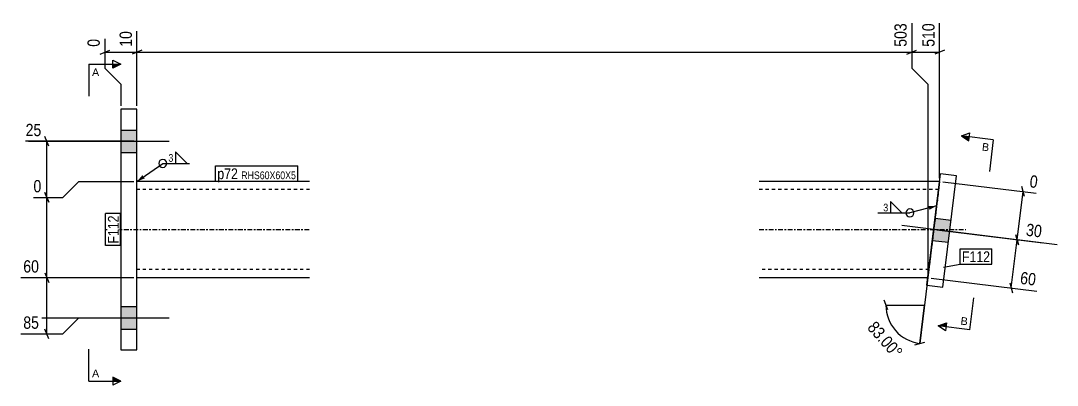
# Model space of a CAD drawing. Header units: millimetres. Extents: x 12 to 23024, y 2 to 282.
# Drawn here: x 16351 to 16997, y 5 to 232 of the extents above; entities that cross this region are included whole.
import ezdxf

# ---------------------------------------------------------------- set-up
doc = ezdxf.new("R2010")
doc.units = ezdxf.units.MM
doc.linetypes.add('DXK_LINE_DOT2', pattern=[3.9198, 1.9599, -1.9599])
doc.linetypes.add('DXK_LINE_DOT3', pattern=[5.9187, 2.979, -0.9799, 0.9799, -0.9799])
for name, color, linetype in [('MÅLSÆTNING', 7, 'Continuous'), ('STÅL', 7, 'Continuous'), ('TEKST', 7, 'Continuous')]:
    doc.layers.add(name, color=color, linetype=linetype)
doc.styles.add('Arial', font='ARIAL.TTF', dxfattribs={"height": 0.2})
doc.styles.add('Arial Narrow', font='ARIALN.TTF', dxfattribs={"height": 0.2})

msp = doc.modelspace()

# ---------------------------------------------------------------- hatches: boundary and pattern name
at = {"layer": 'STÅL', "linetype": 'Continuous'}
for points in [[(16413.51, 163.83), (16413.51, 149.83), (16423.51, 149.83), (16423.51, 163.83)], [(16928.79, 93.66), (16930.5, 107.56), (16920.57, 108.78), (16918.87, 94.88)], [(16928.79, 93.66), (16930.5, 107.56), (16920.57, 108.78), (16918.87, 94.88)], [(16413.51, 53.83), (16413.51, 39.83), (16423.51, 39.83), (16423.51, 53.83)]]:
    msp.add_hatch(color=96, dxfattribs=at).paths.add_polyline_path(points)
at = {"layer": 'TEKST', "linetype": 'Continuous'}
for color, points in [(30, [(16408.51, 202.43), (16408.51, 204.93), (16413.51, 204.93)]), (30, [(16941.93, 159.62), (16941.62, 157.14), (16936.96, 160.23)]), (3, [(16428.33, 133.66), (16423.51, 131.83), (16426.89, 135.71)]), (3, [(16916.38, 116.54), (16921.54, 116.62), (16917.03, 114.12)]), (30, [(16927.69, 43.7), (16927.39, 41.22), (16922.43, 41.83)]), (30, [(16408.51, 7.3), (16408.51, 9.8), (16413.51, 7.3)])]:
    msp.add_hatch(color=color, dxfattribs=at).paths.add_polyline_path(points)

# ---------------------------------------------------------------- linework, layer by layer
at = {"layer": 'MÅLSÆTNING', "color": 7, "linetype": 'Continuous'}
for p, q in [((16906.04, 230.32), (16906.04, 202.3)), ((16906.04, 230.32), (16906.04, 202.3)), ((16923.4, 133.83), (16923.4, 230.32)), ((16403.51, 220.57), (16403.51, 202.3)), ((16423.51, 178.83), (16423.51, 225.45)), ((16423.51, 178.83), (16423.51, 225.45)), ((16400.51, 211.1), (16406.51, 213.5)), ((16426.51, 213.5), (16420.51, 211.1)), ((16426.51, 213.5), (16420.51, 211.1)), ((16903.04, 211.1), (16909.04, 213.5)), ((16926.4, 213.5), (16920.4, 211.1)), ((16403.51, 212.3), (16423.51, 212.3)), ((16423.51, 212.3), (16906.04, 212.3)), ((16906.04, 212.3), (16923.4, 212.3)), ((16403.51, 202.3), (16413.51, 192.3)), ((16906.04, 202.3), (16916.04, 192.3)), ((16906.04, 202.3), (16916.04, 192.3)), ((16413.51, 192.3), (16413.51, 178.83)), ((16916.04, 192.3), (16916.04, 73.83)), ((16916.04, 192.3), (16916.04, 73.83)), ((16421.51, 156.83), (16354.16, 156.83)), ((16368.51, 153.83), (16366.11, 159.83)), ((16377.31, 121.83), (16387.31, 131.83)), ((16377.31, 121.83), (16387.31, 131.83)), ((16387.31, 131.83), (16421.51, 131.83)), ((16387.31, 131.83), (16421.51, 131.83)), ((16923.16, 129.84), (16911.01, 30.92)), ((16925.39, 131.58), (16983.56, 124.44)), ((16368.51, 118.83), (16366.11, 124.83)), ((16971.66, 95.45), (16975.35, 125.45)), ((16976.17, 122.33), (16974.52, 128.57)), ((16359.04, 121.83), (16377.31, 121.83)), ((16367.31, 71.83), (16367.31, 121.83)), ((16921.7, 101.58), (16987.61, 93.49)), ((16921.7, 101.58), (16987.61, 93.49)), ((16970.84, 98.57), (16972.49, 92.33)), ((16972.49, 92.33), (16970.84, 98.57)), ((16967.98, 65.45), (16971.66, 95.45)), ((16421.51, 71.83), (16351.25, 71.83)), ((16366.11, 74.83), (16368.51, 68.83)), ((16367.31, 36.83), (16367.31, 71.83)), ((16918.02, 71.58), (16983.93, 63.49)), ((16967.16, 68.57), (16968.81, 62.33)), ((16891.14, 51.74), (16888.74, 57.74)), ((16889.94, 54.74), (16913.94, 54.74)), ((16911.01, 30.92), (16913.94, 54.74)), ((16377.31, 36.83), (16387.31, 46.83)), ((16387.31, 46.83), (16421.51, 46.83)), ((16368.51, 33.83), (16366.11, 39.83)), ((16351.25, 36.83), (16377.31, 36.83)), ((16907.89, 30.1), (16914.14, 31.75))]:
    msp.add_line(p, q, dxfattribs=at)
msp.add_arc((16913.94, 54.74), 24, 180, 263, dxfattribs=at)
at = {"layer": 'STÅL', "color": 2, "linetype": 'Continuous'}
for p, q in [((16423.51, 176.83), (16413.51, 176.83)), ((16413.51, 176.83), (16413.51, 26.83)), ((16423.51, 26.83), (16423.51, 176.83)), ((16915.45, 67.09), (16923.98, 136.57)), ((16933.91, 135.35), (16923.98, 136.57)), ((16531.01, 131.83), (16423.51, 131.83)), ((16923.4, 131.83), (16811.01, 131.83)), ((16925.38, 65.87), (16933.91, 135.35)), ((16531.01, 71.83), (16423.51, 71.83)), ((16916.04, 71.83), (16811.01, 71.83)), ((16915.45, 67.09), (16925.38, 65.87)), ((16413.51, 26.83), (16423.51, 26.83))]:
    msp.add_line(p, q, dxfattribs=at)
at = {"layer": 'STÅL', "color": 96, "linetype": 'Continuous'}
for p, q in [((16413.51, 163.83), (16423.51, 163.83)), ((16356.01, 156.83), (16443.51, 156.83)), ((16413.51, 149.83), (16423.51, 149.83)), ((16996.64, 92.38), (16899.87, 104.26)), ((16996.64, 92.38), (16899.87, 104.26)), ((16930.5, 107.56), (16920.57, 108.78)), ((16930.5, 107.56), (16920.57, 108.78)), ((16928.79, 93.66), (16918.87, 94.88)), ((16928.79, 93.66), (16918.87, 94.88)), ((16413.51, 53.83), (16423.51, 53.83)), ((16356.01, 46.83), (16443.51, 46.83)), ((16413.51, 39.83), (16423.51, 39.83))]:
    msp.add_line(p, q, dxfattribs=at)
at = {"layer": 'STÅL', "color": 7, "linetype": 'DXK_LINE_DOT2'}
for p, q in [((16423.51, 71.83), (16423.51, 131.83)), ((16923.4, 131.83), (16916.04, 71.83)), ((16531.01, 126.83), (16423.51, 126.83)), ((16922.79, 126.83), (16811.01, 126.83)), ((16531.01, 76.83), (16423.51, 76.83)), ((16916.65, 76.83), (16811.01, 76.83))]:
    msp.add_line(p, q, dxfattribs=at)
at = {"layer": 'STÅL', "color": 7, "linetype": 'DXK_LINE_DOT3'}
for p, q in [((16403.51, 101.83), (16531.01, 101.83)), ((16811.01, 101.83), (16939.72, 101.83))]:
    msp.add_line(p, q, dxfattribs=at)
at = {"layer": 'TEKST', "color": 30, "linetype": 'Continuous'}
for p, q in [((16408.51, 202.43), (16408.51, 207.43)), ((16408.51, 207.43), (16413.51, 204.93)), ((16413.51, 204.93), (16408.51, 202.43)), ((16936.96, 160.23), (16942.23, 162.1)), ((16941.62, 157.14), (16942.23, 162.1)), ((16936.96, 160.23), (16941.62, 157.14)), ((16922.43, 41.83), (16927.69, 43.7)), ((16927.09, 38.74), (16922.43, 41.83)), ((16927.69, 43.7), (16927.09, 38.74)), ((16413.51, 7.3), (16408.51, 9.8)), ((16408.51, 9.8), (16408.51, 4.8)), ((16413.51, 7.3), (16408.51, 4.8))]:
    msp.add_line(p, q, dxfattribs=at)
at = {"layer": 'TEKST', "color": 3, "linetype": 'Continuous'}
msp.add_line((16921.54, 116.62), (16904.84, 112.16), dxfattribs=at)
for start, end in [(90, 270), (270, 90)]:
    msp.add_arc((16904.84, 112.16), 2.5, start, end, dxfattribs=at)

# ---------------------------------------------------------------- wipeouts: each hides what was drawn before it
at = {"color": 0, "linetype": 'Continuous'}
for points in [[(16399.95, 197.43), (16399.95, 202.43), (16395.51, 202.43), (16395.51, 197.43)], [(16953.92, 150.59), (16954.53, 155.55), (16950.12, 156.09), (16949.51, 151.13)], [(16940.6, 42.12), (16941.21, 47.08), (16936.8, 47.62), (16936.19, 42.66)], [(16399.95, 9.8), (16399.95, 14.8), (16395.51, 14.8), (16395.51, 9.8)]]:
    msp.add_wipeout(points, dxfattribs=at).dxf.layer = 'TEKST'
at = {"color": 0}
for points in [[(16446.53, 143.65), (16446.53, 149.45), (16442.68, 149.45), (16442.68, 143.65)], [(16891.74, 112.76), (16891.74, 118.56), (16887.89, 118.56), (16887.89, 112.76)], [(16954.78, 81.54), (16954.78, 88.54), (16937.3, 88.54), (16937.3, 81.54)]]:
    msp.add_wipeout(points, dxfattribs=at).dxf.layer = 'TEKST'

# ---------------------------------------------------------------- next in the draw order: linework, layer by layer
at = {"layer": 'TEKST', "color": 7, "linetype": 'Continuous'}
for p, q in [((16393.51, 204.93), (16393.51, 184.93)), ((16393.51, 204.93), (16413.51, 204.93)), ((16956.82, 157.79), (16936.96, 160.23)), ((16956.82, 157.79), (16954.38, 137.94)), ((16942.28, 39.39), (16944.72, 59.24)), ((16942.28, 39.39), (16922.43, 41.83)), ((16393.51, 7.3), (16393.51, 27.3)), ((16393.51, 7.3), (16413.51, 7.3))]:
    msp.add_line(p, q, dxfattribs=at)
at = {"layer": 'TEKST', "color": 3, "linetype": 'Continuous'}
for p, q in [((16454.7, 143.05), (16447.56, 150.19)), ((16447.56, 150.19), (16447.56, 143.05)), ((16423.51, 131.83), (16439.58, 143.05)), ((16439.58, 143.05), (16456.13, 143.05)), ((16447.56, 143.05), (16454.7, 143.05)), ((16899.91, 112.16), (16892.77, 119.3)), ((16892.77, 119.3), (16892.77, 112.16)), ((16884.79, 112.16), (16904.84, 112.16)), ((16892.77, 112.16), (16899.91, 112.16))]:
    msp.add_line(p, q, dxfattribs=at)
for start, end in [(90, 270), (270, 90)]:
    msp.add_arc((16439.58, 143.05), 2.5, start, end, dxfattribs=at)

# ---------------------------------------------------------------- next in the draw order: texts
at = {"layer": 'TEKST', "color": 3, "linetype": 'Continuous', "style": 'Arial'}
for p in [(16395.51, 197.43), (16395.51, 9.8)]:
    msp.add_text('A', height=4.78, dxfattribs=at).set_placement(p)
for p in [(16949.51, 151.13), (16936.19, 42.66)]:
    msp.add_text('B', height=4.78, rotation=-7.00154, dxfattribs=at).set_placement(p)
at = {"layer": 'TEKST', "color": 3, "style": 'Arial Narrow'}
for p in [(16443.08, 144.05), (16888.29, 113.16)]:
    msp.add_text('3', height=4.77, dxfattribs=at).set_placement(p)

# ---------------------------------------------------------------- next in the draw order: wipeouts: each hides what was drawn before it
at = {"color": 0, "linetype": 'Continuous'}
for points in [[(16421.91, 227.05), (16410.71, 227.05), (16410.71, 214.1), (16421.91, 214.1)], [(16921.8, 231.92), (16910.6, 231.92), (16910.6, 214.1), (16921.8, 214.1)], [(16401.91, 222.17), (16390.71, 222.17), (16390.71, 214.1), (16401.91, 214.1)], [(16985.34, 125.83), (16986.71, 136.95), (16978.69, 137.93), (16977.33, 126.82)], [(16365.51, 123.43), (16365.51, 134.63), (16357.44, 134.63), (16357.44, 123.43)], [(16987.95, 95.06), (16989.31, 106.18), (16976.46, 107.76), (16975.09, 96.64)], [(16364.05, 73.43), (16364.05, 84.63), (16351.1, 84.63), (16351.1, 73.43)], [(16984.26, 65.06), (16985.63, 76.18), (16972.77, 77.76), (16971.41, 66.64)], [(16364.05, 38.43), (16364.05, 49.63), (16351.1, 49.63), (16351.1, 38.43)]]:
    msp.add_wipeout(points, dxfattribs=at).dxf.layer = 'MÅLSÆTNING'
at = {"color": 0}
for points, layer in [([(16895.14, 18.48), (16903.53, 25.9), (16884.05, 47.93), (16875.66, 40.51)], 'MÅLSÆTNING'), ([(16486.34, 133.23), (16486.34, 140.23), (16473.54, 140.23), (16473.54, 133.23)], 'TEKST'), ([(16412.11, 110.57), (16405.11, 110.57), (16405.11, 93.09), (16412.11, 93.09)], 'TEKST'), ([(16954.78, 81.54), (16954.78, 88.54), (16937.3, 88.54), (16937.3, 81.54)], 'TEKST')]:
    msp.add_wipeout(points, dxfattribs=at).dxf.layer = layer

# ---------------------------------------------------------------- next in the draw order: linework, layer by layer
at = {"layer": 'MÅLSÆTNING', "color": 7, "linetype": 'Continuous'}
for p, q in [((16903.04, 211.1), (16909.04, 213.5)), ((16367.31, 121.83), (16367.31, 156.83)), ((16366.11, 124.83), (16368.51, 118.83)), ((16359.04, 121.83), (16377.31, 121.83)), ((16421.51, 71.83), (16351.25, 71.83)), ((16366.11, 74.83), (16368.51, 68.83))]:
    msp.add_line(p, q, dxfattribs=at)
at = {"layer": 'TEKST', "color": 7, "linetype": 'Continuous'}
for p, q in [((16936.1, 89.74), (16955.98, 89.74)), ((16936.1, 80.34), (16936.1, 89.74)), ((16955.98, 80.34), (16955.98, 89.74)), ((16925.78, 78.37), (16936.1, 80.34)), ((16936.1, 80.34), (16955.98, 80.34))]:
    msp.add_line(p, q, dxfattribs=at)

# ---------------------------------------------------------------- next in the draw order: texts
at = {"layer": 'MÅLSÆTNING', "color": 3, "linetype": 'Continuous', "style": 'Arial Narrow'}
for s, height, rotation, p in [('510', 7.635, 90.00021, (16920.2, 215.7)), ('0', 7.64, 90.00021, (16400.31, 215.7)), ('10', 7.635, 90.00021, (16420.31, 215.7)), ('0', 7.64, -7.00154, (16979.11, 128.21)), ('30', 7.635, -7.00154, (16976.88, 98.03)), ('60', 7.635, -7.00154, (16973.19, 68.03))]:
    msp.add_text(s, height=height, rotation=rotation, dxfattribs=at).set_placement(p)
for s, height, p in [('0', 7.64, (16359.04, 125.03)), ('60', 7.635, (16352.7, 75.03)), ('85', 7.635, (16352.7, 40.03))]:
    msp.add_text(s, height=height, dxfattribs=at).set_placement(p)
at = {"layer": 'MÅLSÆTNING', "color": 3, "style": 'Arial Narrow'}
msp.add_text('83.00°', height=7.635, rotation=-48.50088, dxfattribs=at).set_placement((16877.92, 40.37))
at = {"layer": 'TEKST', "color": 3, "style": 'Arial Narrow'}
msp.add_text('F112', height=6.681, dxfattribs=at).set_placement((16937.3, 81.54))

# ---------------------------------------------------------------- next in the draw order: wipeouts: each hides what was drawn before it
at = {"color": 0}
for points in [[(16486.34, 133.23), (16486.34, 140.23), (16473.54, 140.23), (16473.54, 133.23)], [(16412.11, 110.57), (16405.11, 110.57), (16405.11, 93.09), (16412.11, 93.09)]]:
    msp.add_wipeout(points, dxfattribs=at).dxf.layer = 'TEKST'

# ---------------------------------------------------------------- next in the draw order: linework, layer by layer
at = {"layer": 'TEKST', "color": 7, "linetype": 'Continuous'}
for p, q in [((16472.34, 132.03), (16472.34, 141.43)), ((16403.91, 91.89), (16403.91, 111.77)), ((16413.31, 111.77), (16403.91, 111.77)), ((16413.31, 91.89), (16413.31, 111.77)), ((16413.31, 91.89), (16403.91, 91.89))]:
    msp.add_line(p, q, dxfattribs=at)

# ---------------------------------------------------------------- next in the draw order: texts
at = {"layer": 'TEKST', "color": 3, "style": 'Arial Narrow'}
msp.add_text('F112', height=6.681, rotation=90.00021, dxfattribs=at).set_placement((16412.11, 93.09))

# ---------------------------------------------------------------- next in the draw order: wipeouts: each hides what was drawn before it
at = {"color": 0, "linetype": 'Continuous'}
for points in [[(16904.44, 231.92), (16893.24, 231.92), (16893.24, 214.1), (16904.44, 214.1)], [(16365.51, 158.43), (16365.51, 169.63), (16352.56, 169.63), (16352.56, 158.43)]]:
    msp.add_wipeout(points, dxfattribs=at).dxf.layer = 'MÅLSÆTNING'
at = {"color": 0}
msp.add_wipeout([(16522.54, 133.23), (16522.54, 138.23), (16488.44, 138.23), (16488.44, 133.23)], dxfattribs=at).dxf.layer = 'TEKST'

# ---------------------------------------------------------------- next in the draw order: texts
at = {"layer": 'MÅLSÆTNING', "color": 3, "linetype": 'Continuous', "style": 'Arial Narrow'}
msp.add_text('503', height=7.635, rotation=90.00021, dxfattribs=at).set_placement((16902.84, 215.7))
msp.add_text('25', height=7.635, dxfattribs=at).set_placement((16354.16, 160.03))

# ---------------------------------------------------------------- next in the draw order: wipeouts: each hides what was drawn before it
at = {"color": 0}
msp.add_wipeout([(16522.54, 133.23), (16522.54, 138.23), (16488.44, 138.23), (16488.44, 133.23)], dxfattribs=at).dxf.layer = 'TEKST'

# ---------------------------------------------------------------- next in the draw order: linework, layer by layer
at = {"layer": 'TEKST', "color": 7, "linetype": 'Continuous'}
for p, q in [((16472.34, 141.43), (16523.74, 141.43)), ((16523.74, 132.03), (16523.74, 141.43)), ((16472.34, 132.03), (16523.74, 132.03))]:
    msp.add_line(p, q, dxfattribs=at)

# ---------------------------------------------------------------- next in the draw order: texts
at = {"layer": 'TEKST', "color": 3, "style": 'Arial Narrow'}
for s, height, p in [('p72', 6.681, (16473.54, 133.23)), ('RHS60X60X5', 4.772, (16488.44, 133.23))]:
    msp.add_text(s, height=height, dxfattribs=at).set_placement(p)

doc.saveas('drawing.dxf')
